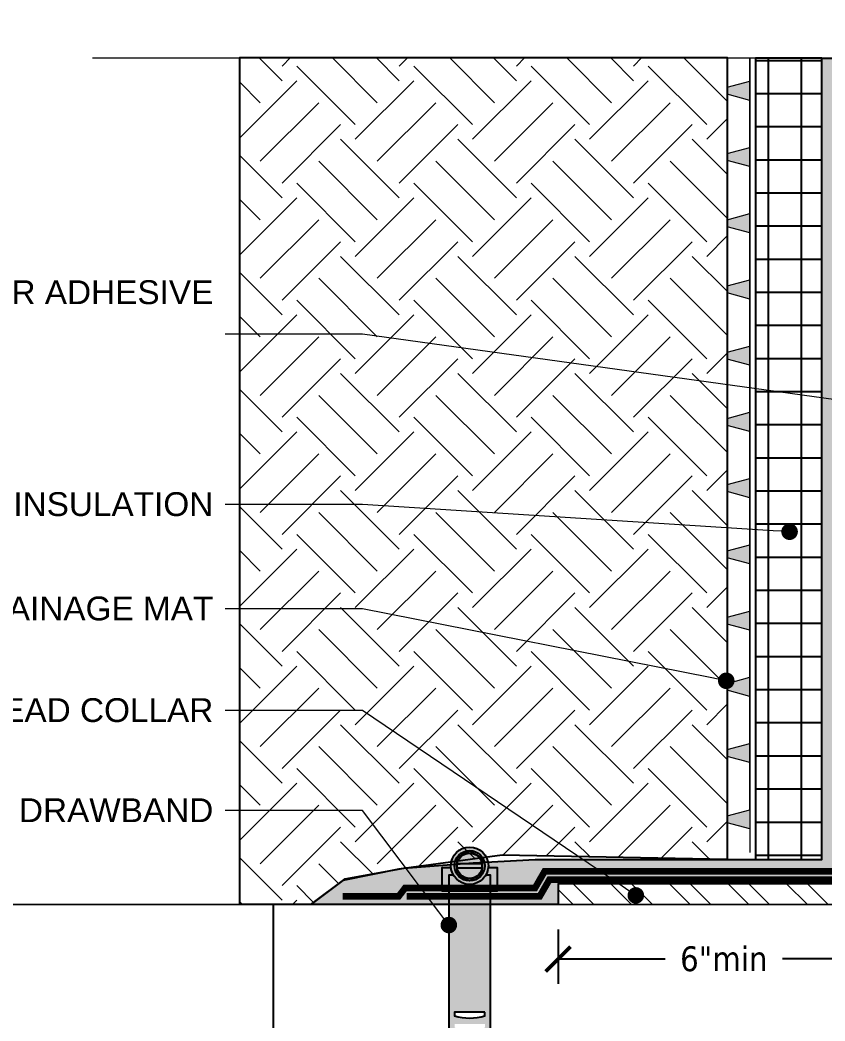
# Model space of a CAD drawing. Header units: inches. Extents: x -30.7 to 26, y 4.4 to 30.8.
# Drawn here: x 7.49 to 19.64, y 15.72 to 30.83 of the extents above; entities that cross this region are included whole.
import ezdxf
from ezdxf import colors
from ezdxf.entities.mleader import LeaderData, LeaderLine
from ezdxf.math import Vec2, Vec3

# ---------------------------------------------------------------- set-up
doc = ezdxf.new("R2010")
doc.units = ezdxf.units.IN
doc.header["$MEASUREMENT"] = 0
doc.layers.get('Defpoints').update_dxf_attribs({"color": 103})
for name, color, linetype, lineweight in [('BP Dimensions', 20, 'Continuous', 0), ('BP Drainage Mat', 191, 'Continuous', 0), ('BP Others', 190, 'Continuous', 0), ('BP Primer', 2, 'Continuous', 0), ('BP Sheet Membrane', 165, 'Continuous', 0), ('BP Text', 20, 'Continuous', 0)]:
    doc.layers.add(name, color=color, linetype=linetype, lineweight=lineweight)
for name, color, linetype in [('BP Fastener', 94, 'Continuous'), ('BP Insulation Border', 8, 'Continuous'), ('BP Insulation Foam', 9, 'Continuous')]:
    doc.layers.add(name, color=color, linetype=linetype)
doc.styles.add('Annotative', font='tahoma.ttf')
doc.styles.get("Standard").update_dxf_attribs({"font": 'ARIALN.TTF'})
doc.dimstyles.new('Annotative', dxfattribs={"dimscale": 0, "dimtxt": 0.09375, "dimasz": 0.09375, "dimexe": 0.09375, "dimexo": 0.09375, "dimgap": 0.0625, "dimtad": 0, "dimtih": 1, "dimtoh": 1, "dimdec": 3, "dimlfac": -1, "dimzin": 3, "dimdsep": 46, "dimlunit": 4, "dimtxsty": 'Annotative', "dimblk": 'ARCHTICK', "dimcen": 0.09, "dimclrd": 256, "dimclre": 256, "dimclrt": 256, "dimadec": 0, "dimazin": 2, "dimtfac": 1, "dimtdec": 3, "dimtix": 1, "dimtofl": 0, "dimtmove": 1, "dimatfit": 1, "dimldrblk": 'CLOSEDBLANK', "dimfxl": 1, "dimtfill": 1, "dimtolj": 1, "dimtzin": 0, "dimarcsym": 0})

# ---------------------------------------------------------------- blocks, each defined once
blk = doc.blocks.new('_Dot')
at = {"color": 0, "linetype": 'ByBlock', "lineweight": -2}
blk.add_line((-0.5, 0), (-1, 0), dxfattribs=at)
at = {"color": 0, "linetype": 'ByBlock', "const_width": 0.5}
blk.add_lwpolyline([(-0.25, 0, 1), (0.25, 0, 1)], format="xyb", close=True, dxfattribs=at)
blk = doc.blocks.new('_ArchTick')
at = {"color": 0, "linetype": 'ByBlock', "const_width": 0.15}
blk.add_lwpolyline([(-0.5, -0.5), (0.5, 0.5)], dxfattribs=at)
blk = doc.blocks.new('*D6')
at = {"layer": 'BP Dimensions', "lineweight": -2, "transparency": 16777216}
for p, q in [((15.608258828072856, 17.10072253160449), (15.608258828072856, 16.27909636599898)), ((20.608258828072856, 17.100722053719075), (20.608258828072856, 16.27909636599898)), ((15.608258828072856, 16.65409636599898), (17.221463999328734, 16.65409636599898)), ((20.608258828072856, 16.65409636599898), (18.995053656816978, 16.65409636599898))]:
    blk.add_line(p, q, dxfattribs=at)
at = {"layer": 'Defpoints', "color": 0, "transparency": 16777216}
for p in [(15.608258828072856, 17.47572253160449), (20.608258828072856, 17.475722053719075), (20.608258828072856, 16.65409636599898)]:
    blk.add_point(p, dxfattribs=at)
at = {"layer": 'BP Dimensions', "lineweight": -2, "transparency": 16777216, "xscale": 0.375, "yscale": 0.375, "zscale": 0.375, "rotation": 180}
blk.add_blockref('_ArchTick', (15.608258828072856, 16.65409636599898), dxfattribs=at)
at = {"layer": 'BP Dimensions', "lineweight": -2, "transparency": 16777216, "xscale": 0.375, "yscale": 0.375, "zscale": 0.375}
blk.add_blockref('_ArchTick', (20.608258828072856, 16.65409636599898), dxfattribs=at)
at = {"layer": 'BP Dimensions', "transparency": 16777216, "insert": (18.108258828072856, 16.65409636599898), "char_height": 0.375, "attachment_point": 5, "style": 'Annotative', "bg_fill": 3, "box_fill_scale": 1.25, "bg_fill_color": 9, "bg_fill_true_color": 13158600, "bg_fill_transparency": 0}
blk.add_mtext('\\A1;6"min', dxfattribs=at)
blk = doc.blocks.new('_ClosedBlank')
at = {"color": 0, "linetype": 'ByBlock', "lineweight": -2}
for p, q in [((-1, 0.1666666666666666), (0, 0)), ((-1, 0.1666666666666666), (-1, -0.1666666666666666)), ((0, 0), (-1, -0.1666666666666666))]:
    blk.add_line(p, q, dxfattribs=at)

msp = doc.modelspace()

# ---------------------------------------------------------------- hatches: boundary and pattern name
h = msp.add_hatch(color=190)
h.dxf.hatch_style = 1
edge = h.paths.add_edge_path(flags=16)
edge.add_line((14.502506026515608, 15.850016428119822), (14.502506026515608, 15.79369953510296))
edge.add_arc((14.273625487040787, 16.60989293450144), 0.8476779851877303, 254.3352078185583, 285.66479218143996, ccw=False)
edge.add_line((14.044744947565942, 15.793699535102967), (14.044744947565942, 15.850016428119822))
edge.add_line((14.044744947565942, 15.850016428119822), (14.502506026515608, 15.850016428119822))
edge = h.paths.add_edge_path(flags=16)
edge.add_line((14.502506026515608, 15.673568847363974), (14.502506026515608, 15.617251954347111))
edge.add_arc((14.273625487040787, 16.43344535374559), 0.8476779851877303, 254.3352078185583, 285.66479218143996, ccw=False)
edge.add_line((14.044744947565942, 15.617251954347118), (14.044744947565942, 15.673568847363974))
edge.add_line((14.044744947565942, 15.673568847363974), (14.502506026515608, 15.673568847363974))
edge = h.paths.add_edge_path(flags=16)
edge.add_line((14.502506026515608, 15.497121266608126), (14.502506026515608, 15.440804373591263))
edge.add_arc((14.273625487040787, 16.25699777298974), 0.8476779851877303, 254.3352078185583, 285.66479218143996, ccw=False)
edge.add_line((14.044744947565942, 15.44080437359127), (14.044744947565942, 15.497121266608126))
edge.add_line((14.044744947565942, 15.497121266608126), (14.502506026515608, 15.497121266608126))
edge = h.paths.add_edge_path(flags=16)
edge.add_line((14.502506026515608, 15.320673685852277), (14.502506026515608, 15.264356792835414))
edge.add_arc((14.273625487040787, 16.080550192233893), 0.8476779851877303, 254.3352078185583, 285.66479218143996, ccw=False)
edge.add_line((14.044744947565942, 15.264356792835422), (14.044744947565942, 15.320673685852277))
edge.add_line((14.044744947565942, 15.320673685852277), (14.502506026515608, 15.320673685852277))
edge = h.paths.add_edge_path(flags=16)
edge.add_line((14.502506026515608, 15.144226105096429), (14.502506026515608, 15.087909212079566))
edge.add_arc((14.273625487040787, 15.904102611478045), 0.8476779851877303, 254.3352078185583, 285.66479218143996, ccw=False)
edge.add_line((14.044744947565942, 15.087909212079573), (14.044744947565942, 15.144226105096429))
edge.add_line((14.044744947565942, 15.144226105096429), (14.502506026515608, 15.144226105096429))
edge = h.paths.add_edge_path(flags=16)
edge.add_line((14.502506026515608, 14.96777852434058), (14.502506026515608, 14.911461631323718))
edge.add_arc((14.273625487040787, 15.727655030722197), 0.8476779851877303, 254.3352078185583, 285.66479218143996, ccw=False)
edge.add_line((14.044744947565942, 14.911461631323725), (14.044744947565942, 14.96777852434058))
edge.add_line((14.044744947565942, 14.96777852434058), (14.502506026515608, 14.96777852434058))
edge = h.paths.add_edge_path(flags=16)
edge.add_line((14.502506026515608, 14.791330943584732), (14.502506026515608, 14.73501405056787))
edge.add_arc((14.273625487040787, 15.551207449966348), 0.8476779851877303, 254.3352078185583, 285.66479218143996, ccw=False)
edge.add_line((14.044744947565942, 14.735014050567877), (14.044744947565942, 14.791330943584732))
edge.add_line((14.044744947565942, 14.791330943584732), (14.502506026515608, 14.791330943584732))
edge = h.paths.add_edge_path(flags=16)
edge.add_line((14.502506026515608, 14.614883362828884), (14.502506026515608, 14.558566469812021))
edge.add_arc((14.273625487040787, 15.3747598692105), 0.8476779851877303, 254.3352078185583, 285.66479218143996, ccw=False)
edge.add_line((14.044744947565942, 14.558566469812028), (14.044744947565942, 14.614883362828884))
edge.add_line((14.044744947565942, 14.614883362828884), (14.502506026515608, 14.614883362828884))
edge = h.paths.add_edge_path(flags=16)
edge.add_line((14.502506026515608, 14.438435782073036), (14.502506026515608, 14.382118889056173))
edge.add_arc((14.273625487040787, 15.198312288454652), 0.8476779851877303, 254.3352078185583, 285.66479218143996, ccw=False)
edge.add_line((14.044744947565942, 14.38211888905618), (14.044744947565942, 14.438435782073036))
edge.add_line((14.044744947565942, 14.438435782073036), (14.502506026515608, 14.438435782073036))
edge = h.paths.add_edge_path(flags=16)
edge.add_line((14.502506026515608, 14.261988201317187), (14.502506026515608, 14.205671308300325))
edge.add_arc((14.273625487040787, 15.021864707698803), 0.8476779851877303, 254.3352078185583, 285.66479218143996, ccw=False)
edge.add_line((14.044744947565942, 14.205671308300332), (14.044744947565942, 14.261988201317187))
edge.add_line((14.044744947565942, 14.261988201317187), (14.502506026515608, 14.261988201317187))
edge = h.paths.add_edge_path(flags=16)
edge.add_line((14.502506026515608, 14.08554062056134), (14.502506026515608, 14.029223727544476))
edge.add_arc((14.273625487040787, 14.845417126942955), 0.8476779851877303, 254.3352078185583, 285.66479218143996, ccw=False)
edge.add_line((14.044744947565942, 14.029223727544483), (14.044744947565942, 14.08554062056134))
edge.add_line((14.044744947565942, 14.08554062056134), (14.502506026515608, 14.08554062056134))
edge = h.paths.add_edge_path(flags=16)
edge.add_line((14.502506026515608, 13.90909303980549), (14.502506026515608, 13.852776146788628))
edge.add_arc((14.273625487040787, 14.668969546187107), 0.8476779851877303, 254.3352078185583, 285.66479218143996, ccw=False)
edge.add_line((14.044744947565942, 13.852776146788635), (14.044744947565942, 13.90909303980549))
edge.add_line((14.044744947565942, 13.90909303980549), (14.502506026515608, 13.90909303980549))
edge = h.paths.add_edge_path(flags=16)
edge.add_line((14.502506026515608, 13.732645459049643), (14.502506026515608, 13.67632856603278))
edge.add_arc((14.273625487040787, 14.492521965431258), 0.8476779851877303, 254.3352078185583, 285.66479218143996, ccw=False)
edge.add_line((14.044744947565942, 13.676328566032787), (14.044744947565942, 13.732645459049643))
edge.add_line((14.044744947565942, 13.732645459049643), (14.502506026515608, 13.732645459049643))
edge = h.paths.add_edge_path(flags=16)
edge.add_line((14.502506026515608, 13.556197878293794), (14.502506026515608, 13.499880985276931))
edge.add_arc((14.273625487040787, 14.31607438467541), 0.8476779851877303, 254.3352078185583, 285.66479218143996, ccw=False)
edge.add_line((14.044744947565942, 13.499880985276938), (14.044744947565942, 13.556197878293794))
edge.add_line((14.044744947565942, 13.556197878293794), (14.502506026515608, 13.556197878293794))
edge = h.paths.add_edge_path(flags=16)
edge.add_line((14.502506026515608, 13.379750297537946), (14.502506026515608, 13.323433404521083))
edge.add_arc((14.2736254870408, 14.882295266860133), 1.5755750084351592, 261.64720456004034, 278.35279543995796, ccw=False)
edge.add_line((14.044744947565942, 13.32343340452109), (14.044744947565942, 13.379750297537946))
edge.add_line((14.044744947565942, 13.379750297537946), (14.502506026515608, 13.379750297537946))
edge = h.paths.add_edge_path()
edge.add_line((13.95882261389195, 17.68249823398159), (13.95882261389195, 17.92090911644881))
edge.add_line((13.95882261389195, 17.92090911644881), (14.027600733026798, 17.92090911644881))
edge.add_arc((14.272731783248783, 18.061690181834308), 0.28268098654491886, 186.74088839334806, 209.86915603879427, ccw=False)
edge.add_line((13.99200493189652, 18.02850923724477), (13.851372359288927, 18.02850923724477))
edge.add_line((13.851372359288927, 18.02850923724477), (13.851372359288927, 17.68249823398159))
edge.add_line((13.851372359288927, 17.68249823398159), (13.95882261389195, 17.68249823398159))
edge = h.paths.add_edge_path()
edge.add_line((14.694091207208647, 17.68249823398159), (14.694091207208647, 18.02850923724477))
edge.add_line((14.694091207208647, 18.02850923724477), (14.553458634601053, 18.02850923724477))
edge.add_arc((14.27273178324879, 18.061690181834308), 0.2826809865449197, 330.13084396120576, 353.25911160665197, ccw=False)
edge.add_line((14.517862833470776, 17.92090911644881), (14.588428360189635, 17.92090911644881))
edge.add_line((14.588428360189635, 17.92090911644881), (14.588428360189635, 17.68249823398159))
edge.add_line((14.588428360189635, 17.68249823398159), (14.694091207208647, 17.68249823398159))
edge = h.paths.add_edge_path()
edge.add_line((14.588428360189635, 17.68249823398159), (14.588428360189635, 17.92090911644881))
edge.add_line((14.588428360189635, 17.92090911644881), (14.517862833470776, 17.92090911644881))
edge.add_arc((14.272731783248792, 18.061690181834322), 0.2826809865449252, 269.99999999999966, 330.1308439612032, ccw=False)
edge.add_arc((14.272731783248785, 18.061690181834322), 0.2826809865449249, 209.8691560387965, 270.0000000000011, ccw=False)
edge.add_line((14.027600733026798, 17.92090911644881), (13.95882261389195, 17.92090911644881))
edge.add_line((13.95882261389195, 17.92090911644881), (13.95882261389195, 17.68249823398159))
edge.add_line((13.95882261389195, 17.68249823398159), (14.27273178324879, 17.68249823398159))
edge.add_line((14.27273178324879, 17.68249823398159), (14.588428360189635, 17.68249823398159))
edge = h.paths.add_edge_path()
edge.add_arc((14.272731783248794, 18.061690181834322), 0.2826809865449249, 0, 360)
edge = h.paths.add_edge_path(flags=17)
edge.add_arc((14.272731783248787, 18.061690181834322), 0.22908543676553705, 0, 360)
h.paths.add_polyline_path([(14.463633866794499, 18.174089527658488), (14.463633866794499, 18.061690181834322), (14.463633866794499, 17.945325994447558), (14.27273178324879, 17.838809602315536), (14.081829699703075, 17.945325994447558), (14.081829699703075, 18.061690181834322), (14.081829699703075, 18.174089527658488), (14.27273178324879, 18.284306896982457)], flags=16)
edge = h.paths.add_edge_path(flags=0)
edge.add_arc((14.27273178324879, 18.061690181834322), 0.19090208354570848, 0, 360)
h.paths.add_polyline_path([(14.460703136894391, 18.095012482336116), (14.459993913243135, 18.02458896659717), (14.085469653254439, 18.02458896659717), (14.08476042960319, 18.095012482336116)], flags=0)
h.paths.add_polyline_path([(14.459993913243135, 18.02458896659717), (14.460703136894391, 18.095012482336116), (14.08476042960319, 18.095012482336116), (14.085469653254439, 18.02458896659717)], flags=0)
edge = h.paths.add_edge_path()
edge.add_line((14.431183898571868, 13.306720258424967), (14.588428360189635, 13.306720258424967))
edge.add_line((14.588428360189635, 13.306720258424967), (14.588428360189635, 17.68249823398159))
edge.add_line((14.588428360189635, 17.68249823398159), (14.27273178324879, 17.68249823398159))
edge.add_line((14.27273178324879, 17.68249823398159), (13.95882261389195, 17.68249823398159))
edge.add_line((13.95882261389195, 17.68249823398159), (13.95882261389195, 13.306720258424974))
edge.add_line((13.95882261389195, 13.306720258424974), (14.116067075509688, 13.306720258424974))
edge.add_arc((14.27362548704074, 11.599789912516187), 1.7141866464386197, 84.726250142575, 95.27374985742244, ccw=False)
h = msp.add_hatch(color=190)
h.dxf.hatch_style = 1
h.paths.add_polyline_path([(14.460703136894391, 18.095012482336116, 0.36371045871623603), (14.27273178324879, 18.252592265380024, 0.36371045871623603), (14.08476042960319, 18.095012482336116)], flags=17)
h.paths.add_polyline_path([(14.459993913243135, 18.02458896659717), (14.085469653254446, 18.02458896659717, 0.3580194960743603), (14.27273178324879, 17.870788098288614, 0.3580194960743603)], flags=17)
h.paths.add_polyline_path([(14.463633866794492, 18.061690181834322), (14.463633866794499, 18.174089527658488), (14.27273178324879, 18.284306896982457), (14.081829699703075, 18.174089527658488), (14.081829699703082, 18.061690181834322, -0.414213562373095), (14.27273178324879, 18.252592265380024, -0.36371045871623786), (14.460703136894391, 18.095012482336116, -0.043890789260143996)])
h.paths.add_polyline_path([(14.463633866794499, 17.945325994447558), (14.463633866794492, 18.061690181834322, -0.41421356237309515), (14.27273178324879, 17.870788098288614, -0.35801949607436256), (14.085469653254446, 18.02458896659717, -0.0489368945983477), (14.081829699703082, 18.061690181834322), (14.081829699703075, 17.945325994447558), (14.27273178324879, 17.838809602315536)])
at = {"layer": 'BP Drainage Mat'}
h = msp.add_hatch(color=256, dxfattribs=at)
h.dxf.hatch_style = 1
h.paths.add_polyline_path([(18.158234652403806, 29.763028455107815), (18.158234652403806, 29.81583168107418), (18.501724108321127, 29.907869403403478), (18.501724108321127, 29.763028455107815), (18.501724108321127, 29.618187506812152), (18.158234652403806, 29.71022522914145)])
h = msp.add_hatch(color=256, dxfattribs=at)
h.dxf.hatch_style = 1
h.paths.add_polyline_path([(18.158234652403806, 28.763028455107815), (18.158234652403806, 28.81583168107418), (18.501724108321127, 28.907869403403478), (18.501724108321127, 28.763028455107815), (18.501724108321127, 28.618187506812152), (18.158234652403806, 28.71022522914145)])
h = msp.add_hatch(color=256, dxfattribs=at)
h.dxf.hatch_style = 1
h.paths.add_polyline_path([(18.158234652403806, 27.763028455107815), (18.158234652403806, 27.81583168107418), (18.501724108321127, 27.907869403403478), (18.501724108321127, 27.763028455107815), (18.501724108321127, 27.618187506812152), (18.158234652403806, 27.71022522914145)])
h = msp.add_hatch(color=256, dxfattribs=at)
h.dxf.hatch_style = 1
h.paths.add_polyline_path([(18.158234652403806, 26.763028455107815), (18.158234652403806, 26.81583168107418), (18.501724108321127, 26.907869403403478), (18.501724108321127, 26.763028455107815), (18.501724108321127, 26.618187506812152), (18.158234652403806, 26.71022522914145)])
h = msp.add_hatch(color=256, dxfattribs=at)
h.dxf.hatch_style = 1
h.paths.add_polyline_path([(18.158234652403806, 25.763028455107815), (18.158234652403806, 25.81583168107418), (18.501724108321127, 25.907869403403478), (18.501724108321127, 25.763028455107815), (18.501724108321127, 25.618187506812152), (18.158234652403806, 25.71022522914145)])
h = msp.add_hatch(color=256, dxfattribs=at)
h.dxf.hatch_style = 1
h.paths.add_polyline_path([(18.158234652403806, 24.763028455107815), (18.158234652403806, 24.81583168107418), (18.501724108321127, 24.907869403403478), (18.501724108321127, 24.763028455107815), (18.501724108321127, 24.618187506812152), (18.158234652403806, 24.71022522914145)])
h = msp.add_hatch(color=256, dxfattribs=at)
h.dxf.hatch_style = 1
h.paths.add_polyline_path([(18.158234652403806, 23.763028455107815), (18.158234652403806, 23.81583168107418), (18.501724108321127, 23.907869403403478), (18.501724108321127, 23.763028455107815), (18.501724108321127, 23.618187506812152), (18.158234652403806, 23.71022522914145)])
h = msp.add_hatch(color=256, dxfattribs=at)
h.dxf.hatch_style = 1
h.paths.add_polyline_path([(18.158234652403806, 22.763028455107815), (18.158234652403806, 22.81583168107418), (18.501724108321127, 22.907869403403478), (18.501724108321127, 22.763028455107815), (18.501724108321127, 22.618187506812152), (18.158234652403806, 22.71022522914145)])
h = msp.add_hatch(color=256, dxfattribs=at)
h.dxf.hatch_style = 1
h.paths.add_polyline_path([(18.158234652403806, 21.763028455107815), (18.158234652403806, 21.81583168107418), (18.501724108321127, 21.907869403403478), (18.501724108321127, 21.763028455107815), (18.501724108321127, 21.618187506812152), (18.158234652403806, 21.71022522914145)])
h = msp.add_hatch(color=256, dxfattribs=at)
h.dxf.hatch_style = 1
h.paths.add_polyline_path([(18.158234652403806, 20.763028455107815), (18.158234652403806, 20.81583168107418), (18.501724108321127, 20.907869403403478), (18.501724108321127, 20.763028455107815), (18.501724108321127, 20.618187506812152), (18.158234652403806, 20.71022522914145)])
h = msp.add_hatch(color=256, dxfattribs=at)
h.dxf.hatch_style = 1
h.paths.add_polyline_path([(18.158234652403806, 19.763028455107815), (18.158234652403806, 19.81583168107418), (18.501724108321127, 19.907869403403478), (18.501724108321127, 19.763028455107815), (18.501724108321127, 19.618187506812152), (18.158234652403806, 19.71022522914145)])
h = msp.add_hatch(color=256, dxfattribs=at)
h.dxf.hatch_style = 1
h.paths.add_polyline_path([(18.158234652403806, 18.763028455107815), (18.158234652403806, 18.81583168107418), (18.501724108321127, 18.907869403403478), (18.501724108321127, 18.763028455107815), (18.501724108321127, 18.618187506812152), (18.158234652403806, 18.71022522914145)])
at = {"layer": 'BP Insulation Foam'}
h = msp.add_hatch(dxfattribs=at)
h.set_pattern_fill('NET', color=256, scale=4)
h.set_pattern_definition([(0, (20.280570955037433, 63.72180744859455), (0, 0.5), []), (90, (20.280570955037433, 63.72180744859455), (-0.5, 3.061616997868383e-17), [])])
h.paths.add_polyline_path([(19.58691100704982, 18.15432762638045), (19.586911007049817, 30.2524682147586), (18.586911007049817, 30.252468214758622), (18.586911007049814, 18.15432762638042)])
at = {"layer": 'BP Others'}
h = msp.add_hatch(dxfattribs=at)
h.set_pattern_fill('EARTH', color=256, scale=5, angle=45)
h.set_pattern_definition([(45, (20.280570955037433, 63.72180744859455), (0, 1.7677669529663689), [1.25, -1.25]), (45, (19.94911465135624, 64.05326375227574), (0, 1.7677669529663689), [1.25, -1.25]), (45, (19.617658347675047, 64.38472005595693), (0, 1.7677669529663689), [1.25, -1.25]), (135, (19.617658347675047, 64.60569092507774), (-1.7677669529663689, 1.1102230246251565e-16), [1.25, -1.25]), (135, (19.94911465135624, 64.93714722875893), (-1.7677669529663689, 1.1102230246251565e-16), [1.25, -1.25]), (135, (20.280570955037433, 65.26860353244012), (-1.7677669529663689, 1.1102230246251565e-16), [1.25, -1.25])])
h.paths.add_polyline_path([(18.158234652403806, 18.328295714349252), (18.158234652403806, 18.15432762638042), (14.765374946027691, 18.2193390517526), (13.20216871068168, 18.00987235814153), (12.35944986276196, 17.839896850862175), (11.879079585712702, 17.47572253160449), (10.80383304507643, 17.47572253160449), (10.80383304507643, 30.263028455108), (18.158234652403806, 30.263028455108)])
h = msp.add_hatch(dxfattribs=at)
h.set_pattern_fill('STEEL', color=256, scale=5, angle=90)
h.set_pattern_definition([(135, (20.280570955037433, 63.72180744859455), (-0.4419417382415922, -0.4419417382415922), []), (135, (19.968070955037433, 63.72180744859455), (-0.4419417382415922, -0.4419417382415922), [])])
h.paths.add_polyline_path([(20.608258828072856, 22.47572253160449), (20.608258828072856, 17.47572253160449), (15.608258828072856, 17.47572253160449), (15.608258828072856, 17.78822253160449), (20.295758828072856, 17.78822253160449), (20.295758828072856, 22.475722531604497)])
at = {"layer": 'BP Primer'}
h = msp.add_hatch(color=256, dxfattribs=at)
h.dxf.hatch_style = 1
h.paths.add_polyline_path([(20.608258828072856, 30.25246821475858), (20.608258828072653, 22.47572253160449), (20.295758828072856, 22.47572253160449), (20.295758828072856, 17.78822253160449), (15.608258828072856, 17.78822253160449), (15.608258828072856, 17.47572253160449), (11.879079585712702, 17.47572253160449), (12.393101976085063, 17.86540891113431), (13.280881986742251, 18.023927059315973), (14.324977878051715, 18.108089722045833), (15.25964741217199, 18.15432762638042), (15.45184219842768, 18.15432762638042), (19.58691100704982, 18.15432762638042), (19.586911007049814, 19.358244323371025), (19.586911007049814, 19.814041343550045), (19.586911007049814, 20.67117538411592), (19.586911007049814, 22.87372416628029), (19.586911007049814, 25.792711838920148), (19.586911007049817, 30.2524682147586)])

# ---------------------------------------------------------------- linework, layer by layer
at = {"layer": 'BP Drainage Mat', "linetype": 'Continuous'}
for points in [[(18.158234652403806, 30.263028455107815), (18.158234652403806, 29.263028455107815)], [(18.501724108321127, 30.263028455107815), (18.501724108321127, 29.263028455107815)], [(18.158234652403806, 29.263028455107815), (18.158234652403806, 28.263028455107815)], [(18.501724108321127, 29.263028455107815), (18.501724108321127, 28.263028455107815)], [(18.158234652403806, 28.263028455107815), (18.158234652403806, 27.263028455107815)], [(18.501724108321127, 28.263028455107815), (18.501724108321127, 27.263028455107815)], [(18.158234652403806, 27.263028455107815), (18.158234652403806, 26.263028455107815)], [(18.501724108321127, 27.263028455107815), (18.501724108321127, 26.263028455107815)], [(18.158234652403806, 26.263028455107815), (18.158234652403806, 25.263028455107815)], [(18.501724108321127, 26.263028455107815), (18.501724108321127, 25.263028455107815)], [(18.158234652403806, 25.263028455107815), (18.158234652403806, 24.263028455107815)], [(18.501724108321127, 25.263028455107815), (18.501724108321127, 24.263028455107815)], [(18.158234652403806, 24.263028455107815), (18.158234652403806, 23.263028455107815)], [(18.501724108321127, 24.263028455107815), (18.501724108321127, 23.263028455107815)], [(18.158234652403806, 23.263028455107815), (18.158234652403806, 22.263028455107815)], [(18.501724108321127, 23.263028455107815), (18.501724108321127, 22.263028455107815)], [(18.158234652403806, 22.263028455107815), (18.158234652403806, 21.263028455107815)], [(18.501724108321127, 22.263028455107815), (18.501724108321127, 21.263028455107815)], [(18.158234652403806, 21.263028455107815), (18.158234652403806, 20.263028455107815)], [(18.501724108321127, 21.263028455107815), (18.501724108321127, 20.263028455107815)], [(18.158234652403806, 20.263028455107815), (18.158234652403806, 19.263028455107815)], [(18.501724108321127, 20.263028455107815), (18.501724108321127, 19.263028455107815)], [(18.158234652403806, 19.263028455107815), (18.158234652403806, 18.263028455107815)], [(18.501724108321127, 19.263028455107815), (18.501724108321127, 18.263028455107815)]]:
    msp.add_lwpolyline(points, dxfattribs=at)
at = {"layer": 'BP Drainage Mat'}
msp.add_lwpolyline([(18.501724108321127, 18.900716188496972), (18.501724108321127, 30.263028455107985)], dxfattribs=at)
at = {"layer": 'BP Drainage Mat', "linetype": 'Continuous'}
for points in [[(18.158234652403806, 29.763028455107815), (18.158234652403806, 29.81583168107418), (18.501724108321127, 29.907869403403478), (18.501724108321127, 29.763028455107815), (18.501724108321127, 29.618187506812152), (18.158234652403806, 29.71022522914145)], [(18.158234652403806, 28.763028455107815), (18.158234652403806, 28.81583168107418), (18.501724108321127, 28.907869403403478), (18.501724108321127, 28.763028455107815), (18.501724108321127, 28.618187506812152), (18.158234652403806, 28.71022522914145)], [(18.158234652403806, 27.763028455107815), (18.158234652403806, 27.81583168107418), (18.501724108321127, 27.907869403403478), (18.501724108321127, 27.763028455107815), (18.501724108321127, 27.618187506812152), (18.158234652403806, 27.71022522914145)], [(18.158234652403806, 26.763028455107815), (18.158234652403806, 26.81583168107418), (18.501724108321127, 26.907869403403478), (18.501724108321127, 26.763028455107815), (18.501724108321127, 26.618187506812152), (18.158234652403806, 26.71022522914145)], [(18.158234652403806, 25.763028455107815), (18.158234652403806, 25.81583168107418), (18.501724108321127, 25.907869403403478), (18.501724108321127, 25.763028455107815), (18.501724108321127, 25.618187506812152), (18.158234652403806, 25.71022522914145)], [(18.158234652403806, 24.763028455107815), (18.158234652403806, 24.81583168107418), (18.501724108321127, 24.907869403403478), (18.501724108321127, 24.763028455107815), (18.501724108321127, 24.618187506812152), (18.158234652403806, 24.71022522914145)], [(18.158234652403806, 23.763028455107815), (18.158234652403806, 23.81583168107418), (18.501724108321127, 23.907869403403478), (18.501724108321127, 23.763028455107815), (18.501724108321127, 23.618187506812152), (18.158234652403806, 23.71022522914145)], [(18.158234652403806, 22.763028455107815), (18.158234652403806, 22.81583168107418), (18.501724108321127, 22.907869403403478), (18.501724108321127, 22.763028455107815), (18.501724108321127, 22.618187506812152), (18.158234652403806, 22.71022522914145)], [(18.158234652403806, 21.763028455107815), (18.158234652403806, 21.81583168107418), (18.501724108321127, 21.907869403403478), (18.501724108321127, 21.763028455107815), (18.501724108321127, 21.618187506812152), (18.158234652403806, 21.71022522914145)], [(18.158234652403806, 20.763028455107815), (18.158234652403806, 20.81583168107418), (18.501724108321127, 20.907869403403478), (18.501724108321127, 20.763028455107815), (18.501724108321127, 20.618187506812152), (18.158234652403806, 20.71022522914145)], [(18.158234652403806, 19.763028455107815), (18.158234652403806, 19.81583168107418), (18.501724108321127, 19.907869403403478), (18.501724108321127, 19.763028455107815), (18.501724108321127, 19.618187506812152), (18.158234652403806, 19.71022522914145)], [(18.158234652403806, 18.763028455107815), (18.158234652403806, 18.81583168107418), (18.501724108321127, 18.907869403403478), (18.501724108321127, 18.763028455107815), (18.501724108321127, 18.618187506812152), (18.158234652403806, 18.71022522914145)]]:
    msp.add_lwpolyline(points, close=True, dxfattribs=at)
at = {"layer": 'BP Fastener', "color": 3}
for points in [[(14.27273178324879, 17.838809602315536), (14.463633866794499, 17.945325994447558), (14.463633866794499, 18.061690181834322), (14.463633866794499, 18.174089527658488), (14.27273178324879, 18.284306896982457), (14.081829699703075, 18.174089527658488), (14.081829699703075, 18.061690181834322), (14.081829699703075, 17.945325994447558)], [(14.460703136894391, 18.095012482336116), (14.459993913243135, 18.02458896659717), (14.085469653254439, 18.02458896659717), (14.08476042960319, 18.095012482336116)]]:
    msp.add_lwpolyline(points, close=True, dxfattribs=at)
for points in [[(13.99392287795082, 18.02850923724477), (13.851372359288927, 18.02850923724477), (13.851372359288927, 17.68249823398159), (14.27273178324879, 17.68249823398159), (14.694091207208647, 17.68249823398159), (14.694091207208647, 18.02850923724477), (14.551540688546755, 18.02850923724477)], [(14.029388140610802, 17.92090911644881), (13.95882261389195, 17.92090911644881), (13.95882261389195, 13.306720258424974), (14.588428360189635, 13.306720258424974), (14.588428360189635, 17.92090911644881), (14.517862833470769, 17.92090911644881)]]:
    msp.add_lwpolyline(points, dxfattribs=at)
msp.add_lwpolyline([(14.502506026515608, 15.850016428119822), (14.044744947565942, 15.850016428119822), (14.044744947565942, 15.793699535102967, 0.13755903346565063), (14.502506026515608, 15.79369953510296)], format="xyb", close=True, dxfattribs=at)
for radius in [0.2826809865449252, 0.2290854367655342, 0.19090208354570667]:
    msp.add_circle((14.27273178324879, 18.061690181834322), radius, dxfattribs=at)
at = {"layer": 'BP Insulation Border'}
msp.add_lwpolyline([(19.58691100704982, 18.15432762638045), (19.586911007049817, 30.2524682147586), (18.586911007049817, 30.252468214758622), (18.586911007049814, 18.15432762638042)], close=True, dxfattribs=at)
at = {"layer": 'BP Others'}
for p, q in [((4.787282738535168, 17.47572205371918), (25.507737939790246, 17.47572205371904)), ((25.50773858798982, 17.47572253160449), (4.787282770589002, 17.47572253160449))]:
    msp.add_line(p, q, dxfattribs=at)
at = {"layer": 'BP Others', "flags": 128}
msp.add_lwpolyline([(24.779067408211368, 30.25246821475858), (23.14546600402592, 30.25246821475858), (22.567076251239413, 30.830857967545082), (22.567076251239413, 29.674078461972073), (21.988686498452907, 30.25246821475858), (8.580047230993785, 30.25246821475858)], dxfattribs=at)
at = {"layer": 'BP Others'}
msp.add_lwpolyline([(20.608258828072856, 22.47572253160449), (20.608258828072856, 17.47572253160449), (15.608258828072856, 17.47572253160449), (15.608258828072856, 17.78822253160449), (20.295758828072856, 17.78822253160449), (20.295758828072856, 22.475722531604497)], close=True, dxfattribs=at)
at = {"layer": 'BP Primer'}
msp.add_lwpolyline([(16.208177566605855, 17.475722053719203), (20.608258828072856, 17.475722053719075)], dxfattribs=at)
at = {"layer": 'BP Sheet Membrane', "const_width": 0.1}
for points in [[(13.32251134241271, 17.600722053719153), (15.331816195820693, 17.600722053719153), (15.476153763118102, 17.850722053719153), (20.233258828072856, 17.85072205371916), (20.233258828072856, 19.842449127091236)], [(12.358258828072856, 17.60072205371916), (13.20335974537079, 17.60072205371916), (13.29901320525422, 17.725722053719153), (15.25964741217199, 17.725722053719153), (15.4039849794694, 17.975722053719153), (20.108258828072856, 17.97572205371916), (20.108258828072856, 19.346828060709214)]]:
    msp.add_lwpolyline(points, dxfattribs=at)
at = {"layer": 'Defpoints'}
for points in [[(18.158234652403806, 18.328295714349252), (18.158234652403806, 18.15432762638042), (14.765374946027691, 18.2193390517526), (13.20216871068168, 18.00987235814153), (12.35944986276196, 17.839896850862175), (11.879079585712702, 17.47572253160449), (10.80383304507643, 17.47572253160449), (10.80383304507643, 30.263028455108), (18.158234652403806, 30.263028455108)], [(20.608258828072856, 30.25246821475858), (20.608258828072653, 22.47572253160449), (20.295758828072856, 22.47572253160449), (20.295758828072856, 17.78822253160449), (15.608258828072856, 17.78822253160449), (15.608258828072856, 17.47572253160449), (11.879079585712702, 17.47572253160449), (12.393101976085063, 17.86540891113431), (13.280881986742251, 18.023927059315973), (14.324977878051715, 18.108089722045833), (15.25964741217199, 18.15432762638042), (15.45184219842768, 18.15432762638042), (19.58691100704982, 18.15432762638042), (19.586911007049814, 19.358244323371025), (19.586911007049814, 19.814041343550045), (19.586911007049814, 20.67117538411592), (19.586911007049814, 22.87372416628029), (19.586911007049814, 25.792711838920148), (19.586911007049817, 30.2524682147586)]]:
    msp.add_lwpolyline(points, close=True, dxfattribs=at)
msp.add_lwpolyline([(11.311036533413422, 13.842013420280729), (11.31103653341345, 17.475722053719124)], dxfattribs=at)

# ---------------------------------------------------------------- next in the draw order: leaders
at = {"layer": 'BP Text'}
ml = msp.add_multileader_mtext('Standard', dxfattribs=at)
ml.set_content('\\A1;{\\fArial|b0|i0|c0|p34;(2) PLIES BLACK PEARL \\A0;\\fArial Narrow|b0|i0|c0|p34;\\H1.08333x;®\\fMS Shell Dlg 2|b0|i0|c0|p0;\\H0.61538x; \\A1;\\fArial|b0|i0|c0|p34;\\H1.50002x;SHEETS AS FLASHING SET IN AND TOP COATED WITH BLACK PEARL \\A0;\\fArial Narrow|b0|i0|c0|p34;\\H1.08333x;®\\A1;\\fArial|b0|i0|c0|p34;\\H0.92308x; PRIMER ADHESIVE}', color=256)
ml.set_leader_properties(color=256, lineweight=0)
ml.set_arrow_properties(name='DOT')
ml.build(insert=Vec2(0, 0))
ml.multileader.update_dxf_attribs({"text_left_attachment_type": 2, "text_right_attachment_type": 2, "dogleg_length": 0.36, "arrow_head_size": 0.25, "scale": 4})
ctx = ml.context
ctx.base_point, ctx.scale, ctx.char_height, ctx.arrow_head_size, ctx.landing_gap_size, ctx.plane_origin = Vec3(0.146929055652663, 26.088435830968734), 4, 0.36, 0.25, 0.18, Vec3(-23.16119880413534, 25.740587118821075)
ctx.left_attachment, ctx.right_attachment, ctx.text_align_type = 2, 2, 2
notes = []
notes.append((ctx, [(1, (1, 1, 0), (12.656878883221829, 26.088435830968734), (-1, 0), 2.0715180269302236, [(0, [(20.358258828072856, 25.020561444529875)], 0, [])])]))
ctx.mtext.insert, ctx.mtext.width, ctx.mtext.alignment, ctx.mtext.flow_direction = Vec3(10.405360856291608, 26.916614353849816), 10.251787544880926, 3, 5
ctx.mtext.has_bg_fill, ctx.mtext.bg_color, ctx.mtext.bg_scale_factor, ctx.mtext.bg_transparency, ctx.mtext.use_window_bg_color = 1, -1073741824, 1.25, 0, 1
ml = msp.add_multileader_mtext('Standard', dxfattribs=at)
ml.set_content('\\A1;{\\fArial|b0|i0|c0|p34;STAINLESS STEEL DRAWBAND}', color=256)
ml.set_leader_properties(color=256, lineweight=0)
ml.set_arrow_properties(name='DOT')
ml.build(insert=Vec2(0, 0))
ml.multileader.update_dxf_attribs({"text_left_attachment_type": 2, "text_right_attachment_type": 2, "dogleg_length": 0.36, "arrow_head_size": 0.25, "scale": 4})
ctx = ml.context
ctx.base_point, ctx.scale, ctx.char_height, ctx.arrow_head_size, ctx.landing_gap_size, ctx.plane_origin = Vec3(2.70121351659174, 18.894288398563035), 4, 0.36, 0.25, 0.18, Vec3(-20.861225541392237, 15.87924474819981)
ctx.left_attachment, ctx.right_attachment, ctx.text_align_type = 2, 2, 2
notes.append((ctx, [(1, (1, 1, 0), (12.656878883221829, 18.894288398563035), (-1, 0), 2.0715180269302245, [(0, [(13.95882261389195, 17.16635784120912)], 0, [])])]))
ctx.mtext.insert, ctx.mtext.alignment, ctx.mtext.flow_direction = Vec3(10.405360856291603, 19.080427552724018), 3, 5
ctx.mtext.has_bg_fill, ctx.mtext.bg_color, ctx.mtext.bg_scale_factor, ctx.mtext.bg_transparency, ctx.mtext.use_window_bg_color = 1, -1073741824, 1.25, 0, 1
for ctx, leaders in notes:
    for number, flags, end, landing, length, lines in leaders:
        leader = LeaderData()
        leader.index, (leader.has_last_leader_line, leader.has_dogleg_vector, leader.attachment_direction) = number, flags
        leader.last_leader_point, leader.dogleg_vector, leader.dogleg_length = Vec3(end), Vec3(landing), length
        for number, points, colour, breaks in lines:
            line = LeaderLine()
            line.index, line.vertices, line.color, line.breaks = number, Vec3.list(points), colors.encode_raw_color(colour), breaks
            leader.lines.append(line)
        ctx.leaders.append(leader)

# ---------------------------------------------------------------- next in the draw order: leaders
ml = msp.add_multileader_mtext('Standard', dxfattribs=at)
ml.set_content('\\A1;{\\fArial|b0|i0|c0|p34;LEAD COLLAR}', color=256)
ml.set_leader_properties(color=256, lineweight=0)
ml.set_arrow_properties(name='DOT')
ml.build(insert=Vec2(0, 0))
ml.multileader.update_dxf_attribs({"text_left_attachment_type": 2, "text_right_attachment_type": 2, "dogleg_length": 0.36, "arrow_head_size": 0.25, "scale": 4})
ctx = ml.context
ctx.base_point, ctx.scale, ctx.char_height, ctx.arrow_head_size, ctx.landing_gap_size, ctx.plane_origin = Vec3(6.802659628460772, 20.405271386257283), 4, 0.36, 0.25, 0.18, Vec3(-20.861225541392237, 17.390227735894058)
ctx.left_attachment, ctx.right_attachment, ctx.text_align_type = 2, 2, 2
notes = []
notes.append((ctx, [(1, (1, 1, 0), (12.656878883221829, 20.405271386257283), (-1, 0), 2.0715180269302245, [(0, [(16.78076257547309, 17.61362293440979)], 0, [])])]))
ctx.mtext.insert, ctx.mtext.alignment, ctx.mtext.flow_direction = Vec3(10.405360856291605, 20.591533323501487), 3, 5
ctx.mtext.has_bg_fill, ctx.mtext.bg_color, ctx.mtext.bg_scale_factor, ctx.mtext.bg_transparency, ctx.mtext.use_window_bg_color = 1, -1073741824, 1.25, 0, 1
for ctx, leaders in notes:
    for number, flags, end, landing, length, lines in leaders:
        leader = LeaderData()
        leader.index, (leader.has_last_leader_line, leader.has_dogleg_vector, leader.attachment_direction) = number, flags
        leader.last_leader_point, leader.dogleg_vector, leader.dogleg_length = Vec3(end), Vec3(landing), length
        for number, points, colour, breaks in lines:
            line = LeaderLine()
            line.index, line.vertices, line.color, line.breaks = number, Vec3.list(points), colors.encode_raw_color(colour), breaks
            leader.lines.append(line)
        ctx.leaders.append(leader)

# ---------------------------------------------------------------- next in the draw order: dimensions: what is measured, and where the dimension line sits
at = {"layer": 'BP Dimensions'}
dim = msp.add_linear_dim(base=(20.608258828072856, 16.65409636599898), p1=(15.608258828072856, 17.47572253160449), p2=(20.608258828072856, 17.475722053719075), text='6"min', dimstyle='Annotative', override={"dimscale": 0}, dxfattribs=at)
dim.commit()
dim.dimension.update_dxf_attribs({"geometry": '*D6', "text_midpoint": (18.108258828072856, 16.65409636599898)})

# ---------------------------------------------------------------- next in the draw order: leaders
at = {"layer": 'BP Text'}
ml = msp.add_multileader_mtext('Standard', dxfattribs=at)
ml.set_content('\\A1;{\\fArial|b0|i0|c0|p34;BARRETT DRAINAGE MAT}', color=256)
ml.set_leader_properties(color=256, lineweight=0)
ml.set_arrow_properties(name='DOT')
ml.build(insert=Vec2(0, 0))
ml.multileader.update_dxf_attribs({"text_left_attachment_type": 2, "text_right_attachment_type": 2, "dogleg_length": 0.36, "arrow_head_size": 0.25, "scale": 4})
ctx = ml.context
ctx.base_point, ctx.scale, ctx.char_height, ctx.arrow_head_size, ctx.landing_gap_size, ctx.plane_origin = Vec3(3.9572844579287123, 21.939970665765912), 4, 0.36, 0.25, 0.18, Vec3(-20.861225541392237, 18.924927015402687)
ctx.left_attachment, ctx.right_attachment, ctx.text_align_type = 2, 2, 2
notes = []
notes.append((ctx, [(1, (1, 1, 0), (12.656878883221829, 21.939970665765912), (-1, 0), 2.0715180269302245, [(0, [(18.145694968530393, 20.85420755409436)], 0, [])])]))
ctx.mtext.insert, ctx.mtext.alignment, ctx.mtext.flow_direction = Vec3(10.405360856291603, 22.126109819926896), 3, 5
ctx.mtext.has_bg_fill, ctx.mtext.bg_color, ctx.mtext.bg_scale_factor, ctx.mtext.bg_transparency, ctx.mtext.use_window_bg_color = 1, -1073741824, 1.25, 0, 1
for ctx, leaders in notes:
    for number, flags, end, landing, length, lines in leaders:
        leader = LeaderData()
        leader.index, (leader.has_last_leader_line, leader.has_dogleg_vector, leader.attachment_direction) = number, flags
        leader.last_leader_point, leader.dogleg_vector, leader.dogleg_length = Vec3(end), Vec3(landing), length
        for number, points, colour, breaks in lines:
            line = LeaderLine()
            line.index, line.vertices, line.color, line.breaks = number, Vec3.list(points), colors.encode_raw_color(colour), breaks
            leader.lines.append(line)
        ctx.leaders.append(leader)

# ---------------------------------------------------------------- next in the draw order: leaders
ml = msp.add_multileader_mtext('Standard', dxfattribs=at)
ml.set_content('\\A1;{\\fArial|b0|i0|c0|p34;EXTRUDED POLYSTYRENE INSULATION}', color=256)
ml.set_leader_properties(color=256, lineweight=0)
ml.set_arrow_properties(name='DOT')
ml.build(insert=Vec2(0, 0))
ml.multileader.update_dxf_attribs({"text_left_attachment_type": 2, "text_right_attachment_type": 2, "dogleg_length": 0.36, "arrow_head_size": 0.25, "scale": 4})
ctx = ml.context
ctx.base_point, ctx.scale, ctx.char_height, ctx.arrow_head_size, ctx.landing_gap_size, ctx.plane_origin = Vec3(0.5254972819396269, 23.51563384817851), 4, 0.36, 0.25, 0.18, Vec3(-20.861225541392237, 20.500590197815285)
ctx.left_attachment, ctx.right_attachment, ctx.text_align_type = 2, 2, 2
notes = []
notes.append((ctx, [(1, (1, 1, 0), (12.656878883221829, 23.51563384817851), (-1, 0), 2.0715180269302245, [(0, [(19.101189793154276, 23.10488522069531)], 0, [])])]))
ctx.mtext.insert, ctx.mtext.alignment, ctx.mtext.flow_direction = Vec3(10.405360856291606, 23.701895785422714), 3, 5
ctx.mtext.has_bg_fill, ctx.mtext.bg_color, ctx.mtext.bg_scale_factor, ctx.mtext.bg_transparency, ctx.mtext.use_window_bg_color = 1, -1073741824, 1.25, 0, 1
for ctx, leaders in notes:
    for number, flags, end, landing, length, lines in leaders:
        leader = LeaderData()
        leader.index, (leader.has_last_leader_line, leader.has_dogleg_vector, leader.attachment_direction) = number, flags
        leader.last_leader_point, leader.dogleg_vector, leader.dogleg_length = Vec3(end), Vec3(landing), length
        for number, points, colour, breaks in lines:
            line = LeaderLine()
            line.index, line.vertices, line.color, line.breaks = number, Vec3.list(points), colors.encode_raw_color(colour), breaks
            leader.lines.append(line)
        ctx.leaders.append(leader)

doc.saveas('drawing.dxf')
